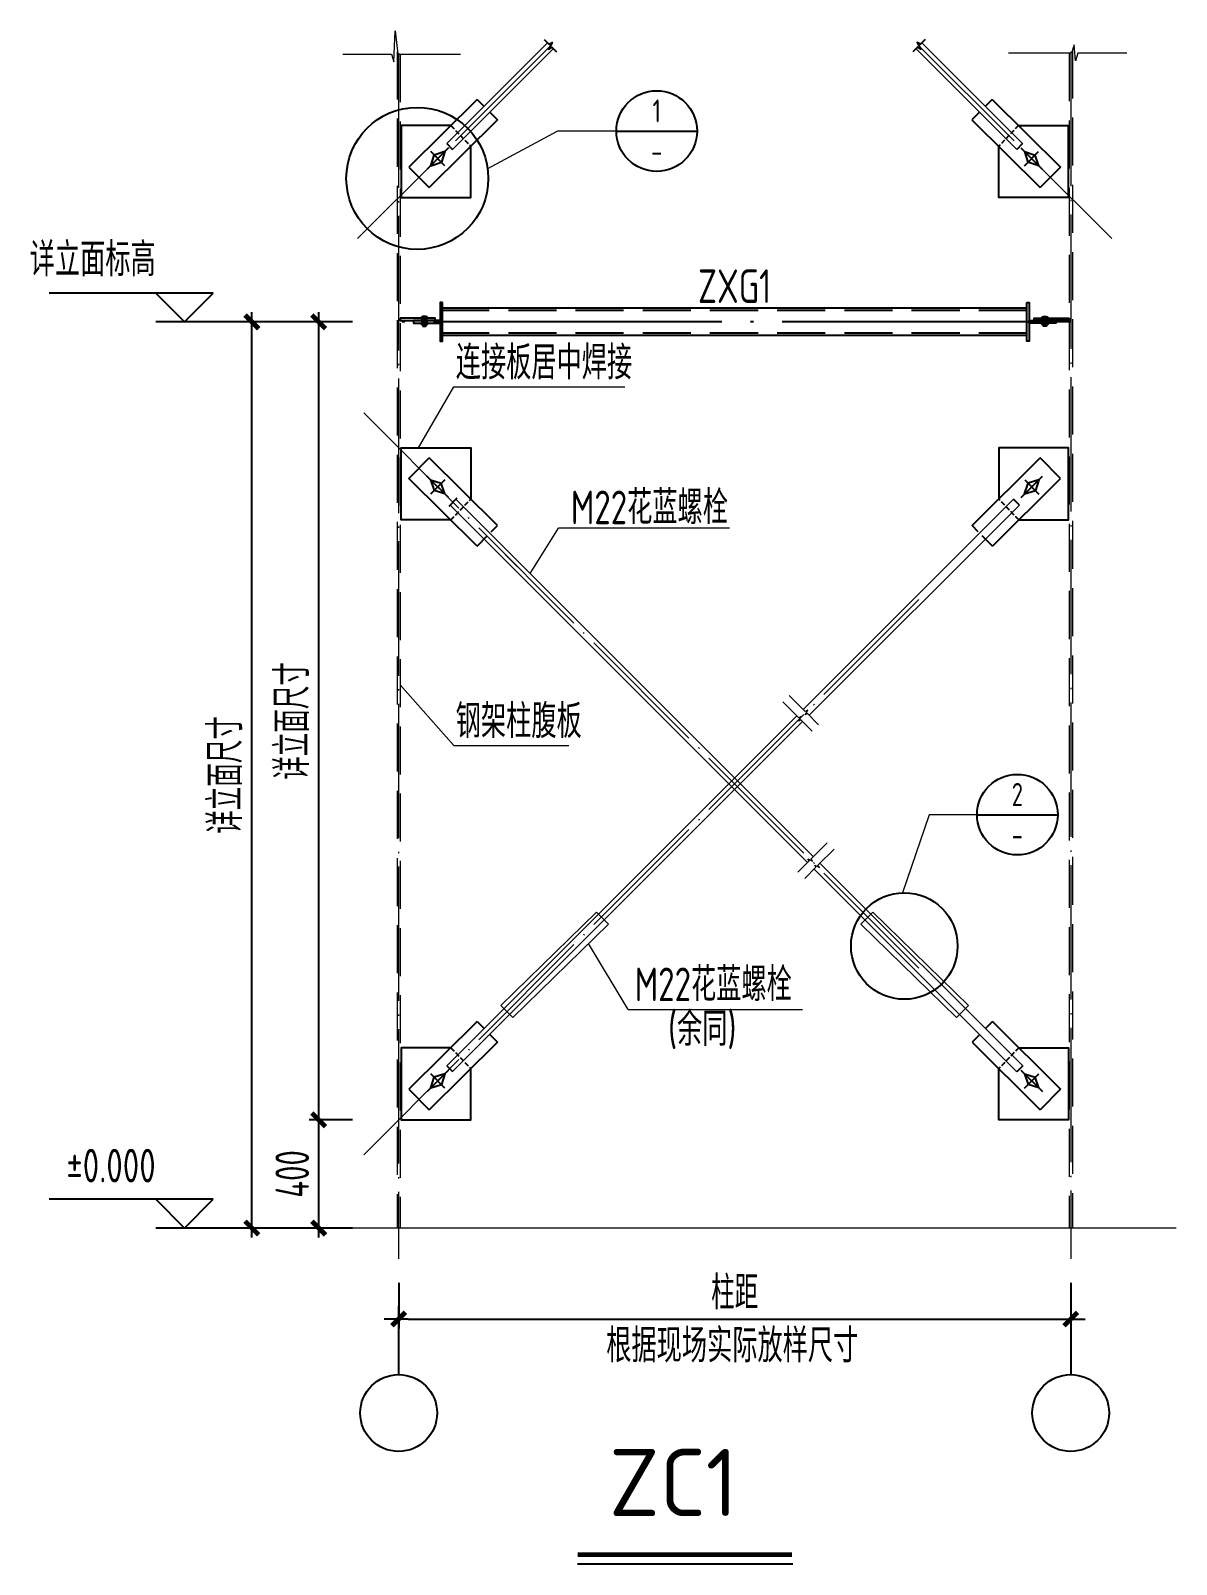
# Model space of a CAD drawing. Extents: x -3102990 to -851544, y -5293060 to -2540151.
# Drawn here: x -1723717 to -1711787, y -2652532 to -2636560 of the extents above; entities that cross this region are included whole.
import ezdxf
from ezdxf.enums import TextEntityAlignment as Align

# ---------------------------------------------------------------- set-up
doc = ezdxf.new("R2010")
doc.units = 0
doc.header["$LTSCALE"] = 1000
doc.header["$PDMODE"] = 1
doc.linetypes.add('DASH', pattern=[0.35, 0.25, -0.1])
doc.linetypes.add('DOTE', pattern=[2.42, 2, -0.2, 0.02, -0.2])
doc.layers.get('0').update_dxf_attribs({"linetype": 'CONTINUOUS'})
doc.layers.get('Defpoints').update_dxf_attribs({"linetype": 'CONTINUOUS'})
for name, color, linetype in [('AXIS', 253, 'DOTE'), ('BEAM_CON', 4, 'CONTINUOUS'), ('BODY', 2, 'CONTINUOUS'), ('BOLT', 2, 'CONTINUOUS'), ('COLU', 7, 'CONTINUOUS'), ('DIM', 3, 'CONTINUOUS'), ('NUM', 7, 'CONTINUOUS'), ('REIN', 1, 'CONTINUOUS'), ('TEXT', 7, 'CONTINUOUS'), ('THIN', 7, 'CONTINUOUS'), ('卫浴', 7, 'CONTINUOUS')]:
    doc.layers.add(name, color=color, linetype=linetype)
doc.styles.add('TSSD_Dimension', font='tssdeng.shx', dxfattribs={"width": 0.7, "bigfont": 'Hztxt.shx'})
doc.styles.add('TSSD_Label', font='tssdeng.shx', dxfattribs={"width": 0.75, "bigfont": 'hztxt.shx'})
doc.styles.add('TSSD_Norm', font='Tssdeng.shx', dxfattribs={"width": 0.75, "bigfont": 'hztxt.shx'})
doc.styles.add('TSSD_Num', font='tssdeng.shx', dxfattribs={"width": 0.75, "bigfont": 'hztxt.shx'})
doc.styles.add('TSSD_Rein', font='Tssdeng.shx', dxfattribs={"width": 0.75, "bigfont": 'hztxt.shx'})
doc.dimstyles.new('TSSD_100_100', dxfattribs={"dimtxt": 350, "dimasz": 100, "dimexe": 100, "dimexo": 250, "dimgap": 100, "dimtad": 1, "dimdec": 0, "dimzin": 0, "dimdsep": 46, "dimtxsty": 'TSSD_Dimension', "dimblk": '_tsdbk', "dimcen": 0, "dimdle": 100, "dimclrt": 7, "dimadec": 0, "dimazin": 0, "dimtfac": 1, "dimtdec": 0, "dimtix": 1, "dimtmove": 2, "dimatfit": 3, "dimldrblk": '_tsdbk', "dimfxl": 250, "dimtolj": 1, "dimtzin": 0, "dimarcsym": 0})
doc.dimstyles.new('TSSD_200_100', dxfattribs={"dimtxt": 350, "dimasz": 100, "dimexe": 100, "dimexo": 250, "dimgap": 100, "dimtad": 1, "dimdec": 0, "dimlfac": 2, "dimzin": 0, "dimdsep": 46, "dimtxsty": 'TSSD_Dimension', "dimblk": 'ARCHTICK', "dimcen": 0, "dimdle": 100, "dimclrt": 7, "dimadec": 0, "dimazin": 0, "dimtfac": 1, "dimtdec": 0, "dimtix": 1, "dimtmove": 2, "dimatfit": 3, "dimfxl": 1, "dimtolj": 1, "dimtzin": 0, "dimarcsym": 0})

# ---------------------------------------------------------------- blocks, each defined once
blk = doc.blocks.new('ts_idx')
at = {"color": 0, "linetype": 'ByBlock', "lineweight": -2}
blk.add_line((-0.5, 0), (0.5, 0), dxfattribs=at)
blk.add_circle((0, 0), 0.5, dxfattribs=at)
at = {"color": 0, "linetype": 'ByBlock', "lineweight": -2, "style": 'TSSD_Num', "width": 0.7}
for tag, p in [('1', (0, 0.25)), ('A', (0, -0.25))]:
    blk.add_attdef(tag, text='', height=0.286, dxfattribs=at).set_placement(p, align=Align.MIDDLE_CENTER)
blk = doc.blocks.new('A$C3CE16CB6')
at = {"layer": 'BOLT'}
for p, q in [((-3.7, 92.1), (-3.7, -87.9)), ((56.3, 2.1), (-63.7, 2.1)), ((-3.7, 62.1), (-33.7, 2.1)), ((-3.7, -57.9), (-33.7, 2.1)), ((-3.7, 62.1), (26.3, 2.1)), ((-3.7, -57.9), (26.3, 2.1))]:
    blk.add_line(p, q, dxfattribs=at)
blk = doc.blocks.new('_tsdbk')
blk.add_line((-1, 0), (1.5, 0))
blk.add_lwpolyline([(-0.7, -0.7, 0.5, 0.5, 0), (0.7, 0.7, 0.5, 0.5, 0)], format="xyseb")
blk = doc.blocks.new('*D2485')
at = {"layer": 'Defpoints', "color": 0, "ltscale": 1.5}
for p in [(-1719885, -2649352), (-1712887, -2649352), (-1712887, -2649978)]:
    blk.add_point(p, dxfattribs=at)
at = {"layer": 'DIM', "color": 0, "lineweight": -2, "ltscale": 1.5}
for p, q in [((-1719885, -2649602), (-1719885, -2650078)), ((-1712887, -2649602), (-1712887, -2650078)), ((-1719785, -2649978), (-1712987, -2649978))]:
    blk.add_line(p, q, dxfattribs=at)
at = {"layer": 'DIM', "color": 0, "lineweight": -2, "ltscale": 1.5, "xscale": 100, "yscale": 100, "zscale": 100, "rotation": 180}
blk.add_blockref('_tsdbk', (-1719885, -2649978), dxfattribs=at)
at = {"layer": 'DIM', "color": 0, "lineweight": -2, "ltscale": 1.5, "xscale": 100, "yscale": 100, "zscale": 100}
blk.add_blockref('_tsdbk', (-1712887, -2649978), dxfattribs=at)
at = {"layer": 'DIM', "color": 7, "ltscale": 1.5, "insert": (-1716386, -2649703), "char_height": 350, "attachment_point": 5, "style": 'TSSD_Dimension'}
blk.add_mtext('\\A1;柱距', dxfattribs=at)
blk = doc.blocks.new('_ArchTick')
at = {"color": 0, "const_width": 0.5}
blk.add_lwpolyline([(-0.71, -0.71), (0.71, 0.71)], dxfattribs=at)
blk = doc.blocks.new('*D2486')
at = {"layer": 'Defpoints', "color": 0, "ltscale": 1.5}
for p in [(-1720718, -2647903), (-1720115, -2647903), (-1720115, -2649030)]:
    blk.add_point(p, dxfattribs=at)
at = {"layer": 'DIM', "color": 0, "lineweight": -2, "ltscale": 1.5}
for p, q in [((-1720365, -2647903), (-1720818, -2647903)), ((-1720718, -2649130), (-1720718, -2647803)), ((-1720365, -2649030), (-1720818, -2649030))]:
    blk.add_line(p, q, dxfattribs=at)
at = {"layer": 'DIM', "color": 0, "lineweight": -2, "ltscale": 1.5, "xscale": 100, "yscale": 100, "zscale": 100}
for p, rotation in [((-1720718, -2647903), 90), ((-1720718, -2649030), 270)]:
    blk.add_blockref('_ArchTick', p, dxfattribs=dict(at, rotation=rotation))
at = {"layer": 'DIM', "color": 7, "ltscale": 1.5, "insert": (-1720993, -2648467), "char_height": 350, "attachment_point": 5, "rotation": 90, "style": 'TSSD_Dimension'}
blk.add_mtext('\\A1;400', dxfattribs=at)
blk = doc.blocks.new('*D2487')
at = {"layer": 'Defpoints', "color": 0, "ltscale": 1.5}
for p in [(-1720718, -2639593), (-1720115, -2639593), (-1720115, -2647903)]:
    blk.add_point(p, dxfattribs=at)
at = {"layer": 'DIM', "color": 0, "lineweight": -2, "ltscale": 1.5}
for p, q in [((-1720365, -2639593), (-1720818, -2639593)), ((-1720718, -2648003), (-1720718, -2639493)), ((-1720365, -2647903), (-1720818, -2647903))]:
    blk.add_line(p, q, dxfattribs=at)
at = {"layer": 'DIM', "color": 0, "lineweight": -2, "ltscale": 1.5, "xscale": 100, "yscale": 100, "zscale": 100}
for p, rotation in [((-1720718, -2639593), 90), ((-1720718, -2647903), 270)]:
    blk.add_blockref('_ArchTick', p, dxfattribs=dict(at, rotation=rotation))
at = {"layer": 'DIM', "color": 7, "ltscale": 1.5, "insert": (-1720993, -2643748), "char_height": 350, "attachment_point": 5, "rotation": 90, "style": 'TSSD_Dimension'}
blk.add_mtext('\\A1;详立面尺寸', dxfattribs=at)
blk = doc.blocks.new('*D2488')
at = {"layer": 'Defpoints', "color": 0, "ltscale": 1.5}
for p in [(-1721414, -2639593), (-1720115, -2639593), (-1720115, -2649030)]:
    blk.add_point(p, dxfattribs=at)
at = {"layer": 'DIM', "color": 0, "lineweight": -2, "ltscale": 1.5}
for p, q in [((-1720365, -2639593), (-1721514, -2639593)), ((-1721414, -2649130), (-1721414, -2639493)), ((-1720365, -2649030), (-1721514, -2649030))]:
    blk.add_line(p, q, dxfattribs=at)
at = {"layer": 'DIM', "color": 0, "lineweight": -2, "ltscale": 1.5, "xscale": 100, "yscale": 100, "zscale": 100}
for p, rotation in [((-1721414, -2639593), 90), ((-1721414, -2649030), 270)]:
    blk.add_blockref('_ArchTick', p, dxfattribs=dict(at, rotation=rotation))
at = {"layer": 'DIM', "color": 7, "ltscale": 1.5, "insert": (-1721689, -2644311), "char_height": 350, "attachment_point": 5, "rotation": 90, "style": 'TSSD_Dimension'}
blk.add_mtext('\\A1;详立面尺寸', dxfattribs=at)

msp = doc.modelspace()

# ---------------------------------------------------------------- linework, layer by layer
at = {"linetype": 'DASH', "ltscale": 0.2}
for p, q in [((-1719342.81, -2637547.75), (-1719135.07, -2637764.25)), ((-1713429.17, -2637547.75), (-1713636.91, -2637764.25)), ((-1719342.81, -2641654.7), (-1719135.07, -2641438.2)), ((-1713427.75, -2641654.7), (-1713635.49, -2641438.2)), ((-1719342.81, -2647152.86), (-1719135.07, -2647369.36)), ((-1713427.75, -2647152.86), (-1713635.49, -2647369.36))]:
    msp.add_line(p, q, dxfattribs=at)
at = {"color": 0, "lineweight": 5}
for p, q in [((-1718905.24, -2641884.53), (-1718647.09, -2642142.67)), ((-1715718.14, -2643716.48), (-1715885.13, -2643549.49)), ((-1715650.69, -2643651.47), (-1715817.67, -2643484.48)), ((-1715693.37, -2643701.81), (-1715718.14, -2643716.48)), ((-1715717.84, -2643750.73), (-1715693.37, -2643701.81)), ((-1715696.85, -2643737.77), (-1715717.84, -2643750.73)), ((-1715580.45, -2643854.17), (-1715696.85, -2643737.77)), ((-1715625.92, -2643636.8), (-1715650.69, -2643651.47)), ((-1715650.39, -2643685.72), (-1715625.92, -2643636.8)), ((-1715629.4, -2643672.76), (-1715650.39, -2643685.72)), ((-1715512.99, -2643789.16), (-1715629.4, -2643672.76)), ((-1715590.1, -2645185.85), (-1715423.12, -2645018.87)), ((-1715624.35, -2645186.15), (-1715575.44, -2645210.62)), ((-1715611.4, -2645207.15), (-1715624.35, -2645186.15)), ((-1715575.44, -2645210.62), (-1715590.1, -2645185.85)), ((-1715518.43, -2645250.97), (-1715351.44, -2645083.99)), ((-1715727.8, -2645323.55), (-1715611.4, -2645207.15)), ((-1715656.12, -2645388.67), (-1715539.72, -2645272.27)), ((-1715552.68, -2645251.28), (-1715503.76, -2645275.74)), ((-1715539.72, -2645272.27), (-1715552.68, -2645251.28)), ((-1715503.76, -2645275.74), (-1715518.43, -2645250.97))]:
    msp.add_line(p, q, dxfattribs=at)
at = {"ltscale": 1.5}
for p, q in [((-1719885.07, -2649840.08), (-1719885.07, -2650556.75)), ((-1712886.91, -2649840.08), (-1712886.91, -2650556.75))]:
    msp.add_line(p, q, dxfattribs=at)
at = {"color": 2, "ltscale": 1.5}
for points in [[(-1719342.81, -2637547.75), (-1719860.07, -2637547.75), (-1719860.07, -2638197.75), (-1719860.07, -2638297.75), (-1719135.07, -2638297.75), (-1719135.07, -2637764.25)], [(-1713429.17, -2637547.75), (-1712911.91, -2637547.75), (-1712911.91, -2638197.75), (-1712911.91, -2638297.75), (-1713636.91, -2638297.75), (-1713636.91, -2637764.25)], [(-1719342.81, -2641654.7), (-1719860.07, -2641654.7), (-1719860.07, -2641004.7), (-1719860.07, -2640904.7), (-1719135.07, -2640904.7), (-1719135.07, -2641438.2)], [(-1713427.75, -2641654.7), (-1712910.49, -2641654.7), (-1712910.49, -2641004.7), (-1712910.49, -2640904.7), (-1713635.49, -2640904.7), (-1713635.49, -2641438.2)], [(-1719342.81, -2647152.86), (-1719860.07, -2647152.86), (-1719860.07, -2647802.86), (-1719860.07, -2647902.86), (-1719135.07, -2647902.86), (-1719135.07, -2647369.36)], [(-1713427.75, -2647152.86), (-1712910.49, -2647152.86), (-1712910.49, -2647802.86), (-1712910.49, -2647902.86), (-1713635.49, -2647902.86), (-1713635.49, -2647369.36)]]:
    msp.add_lwpolyline(points, dxfattribs=at)
at = {"color": 0, "linetype": 'ByBlock', "lineweight": -2}
for centre in [(-1719885.07, -2650956.75), (-1712886.91, -2650956.75)]:
    msp.add_circle(centre, 400, dxfattribs=at)
at = {"layer": 'AXIS', "lineweight": 5, "ltscale": 0.7}
for p, q in [((-1718304.82, -2636717.5), (-1720312.03, -2638724.71)), ((-1714467.16, -2636717.5), (-1712459.95, -2638724.71)), ((-1719885.07, -2636795.39), (-1719885.07, -2649351.85)), ((-1712886.91, -2636780.76), (-1712886.91, -2649351.85)), ((-1714467.1, -2646322.67), (-1720312.03, -2640477.74)), ((-1714467.1, -2642484.89), (-1720312.03, -2648329.82))]:
    msp.add_line(p, q, dxfattribs=at)
at = {"layer": 'AXIS', "color": 4, "ltscale": 1.5}
for p, q in [((-1719068.42, -2637275.21), (-1719777.92, -2637979.91)), ((-1713703.56, -2637275.21), (-1712994.06, -2637979.91)), ((-1718857.01, -2637488.07), (-1719566.51, -2638192.76)), ((-1713914.97, -2637488.07), (-1713205.46, -2638192.76)), ((-1719383.16, -2637735.46), (-1719322.99, -2637796.04)), ((-1713388.81, -2637735.46), (-1713448.99, -2637796.04)), ((-1719777.92, -2637979.91), (-1719566.51, -2638192.76)), ((-1712994.06, -2637979.91), (-1713205.46, -2638192.76)), ((-1719777.92, -2641222.53), (-1719566.51, -2641009.68)), ((-1718857.01, -2641714.38), (-1719566.51, -2641009.68)), ((-1713913.55, -2641714.38), (-1713204.05, -2641009.68)), ((-1712992.64, -2641222.53), (-1713204.05, -2641009.68)), ((-1719068.42, -2641927.23), (-1719777.92, -2641222.53)), ((-1713702.15, -2641927.23), (-1712992.64, -2641222.53)), ((-1719359.75, -2641511.03), (-1719275.18, -2641425.89)), ((-1713420.28, -2641501.49), (-1713481.97, -2641439.38)), ((-1719068.42, -2646880.33), (-1719777.92, -2647585.03)), ((-1713702.15, -2646880.33), (-1712992.64, -2647585.03)), ((-1718857.01, -2647093.18), (-1719566.51, -2647797.88)), ((-1713913.55, -2647093.18), (-1713204.05, -2647797.88)), ((-1719383.16, -2647340.57), (-1719322.99, -2647401.16)), ((-1713386.57, -2647339.75), (-1713448.26, -2647401.86)), ((-1719777.92, -2647585.03), (-1719566.51, -2647797.88)), ((-1712992.64, -2647585.03), (-1713204.05, -2647797.88))]:
    msp.add_line(p, q, dxfattribs=at)
at = {"layer": 'AXIS', "ltscale": 1.5}
for p, q in [((-1712891.49, -2639592.68), (-1719876.53, -2639592.68)), ((-1719616.42, -2639537.96), (-1719616.42, -2639639.19)), ((-1713155.56, -2639537.96), (-1713155.56, -2639639.19))]:
    msp.add_line(p, q, dxfattribs=at)
at = {"layer": 'BEAM_CON', "lineweight": 5}
for p, q in [((-1719933.76, -2636884.84), (-1719920.16, -2636560.01)), ((-1719920.16, -2636560.01), (-1719892.7, -2636806.21)), ((-1719383.16, -2637735.46), (-1718335.01, -2636687.31)), ((-1713388.81, -2637735.46), (-1714436.97, -2636687.31)), ((-1712851.82, -2636708.98), (-1712879.28, -2636795.52)), ((-1712838.22, -2636874.15), (-1712851.82, -2636708.98)), ((-1720466.76, -2636804.23), (-1719959.16, -2636804.23)), ((-1719959.16, -2636804.23), (-1719933.76, -2636884.84)), ((-1719892.7, -2636806.21), (-1719242.37, -2636806.21)), ((-1718274.63, -2636747.69), (-1719322.99, -2637796.04)), ((-1714497.35, -2636747.69), (-1713448.99, -2637796.04)), ((-1712879.28, -2636795.52), (-1713533.93, -2636795.52)), ((-1712812.82, -2636793.54), (-1712838.22, -2636874.15)), ((-1712300.9, -2636793.54), (-1712812.82, -2636793.54)), ((-1719349.46, -2641500.67), (-1715627.15, -2645222.9)), ((-1715566.77, -2645162.52), (-1719289.28, -2641440.08)), ((-1715672.37, -2643629.78), (-1713481.97, -2641439.38)), ((-1713420.28, -2641501.49), (-1715611.99, -2643690.17)), ((-1719383.16, -2647340.57), (-1715738.6, -2643696.01)), ((-1715678.22, -2643756.4), (-1719322.99, -2647401.16)), ((-1715558.75, -2645291.3), (-1713448.26, -2647401.86)), ((-1713386.57, -2647339.75), (-1715498.37, -2645230.92)), ((-1717825.23, -2645741.65), (-1718821.04, -2646713.12)), ((-1717699.22, -2645865.09), (-1717825.23, -2645741.65)), ((-1715072.76, -2645865.09), (-1714946.75, -2645741.65)), ((-1714946.75, -2645741.65), (-1713950.94, -2646713.12)), ((-1718695.03, -2646836.55), (-1717699.22, -2645865.09)), ((-1714076.95, -2646836.55), (-1715072.76, -2645865.09)), ((-1718821.04, -2646713.12), (-1718695.03, -2646836.55)), ((-1713950.94, -2646713.12), (-1714076.95, -2646836.55))]:
    msp.add_line(p, q, dxfattribs=at)
at = {"layer": 'BEAM_CON', "linetype": 'DASH', "lineweight": 5, "ltscale": 2}
for p, q in [((-1719902.15, -2636776.42), (-1719902.15, -2649030.17)), ((-1719867.99, -2636806.21), (-1719867.99, -2649030.17)), ((-1712903.99, -2636795.52), (-1712903.99, -2649030.17)), ((-1712869.83, -2636765.73), (-1712869.83, -2649030.17))]:
    msp.add_line(p, q, dxfattribs=at)
at = {"layer": 'BODY'}
for points in [[(-1719632.28, -2639610.45), (-1719632.28, -2639636.31), (-1719629.4, -2639639.19), (-1719603.44, -2639639.19), (-1719600.56, -2639636.31), (-1719600.56, -2639623.24), (-1719592.39, -2639623.24), (-1719587.94, -2639621.5), (-1719585.02, -2639617.71), (-1719585.02, -2639610.45), (-1719647.82, -2639610.45), (-1719647.82, -2639619.05), (-1719644.9, -2639621.5), (-1719640.45, -2639623.24), (-1719600.56, -2639623.24), (-1719600.56, -2639610.45), (-1719588.43, -2639610.45), (-1719588.43, -2639606.86), (-1719582.11, -2639606.86), (-1719582.11, -2639601.81), (-1719650.73, -2639601.81), (-1719650.73, -2639606.86), (-1719644.41, -2639606.86), (-1719644.41, -2639610.45), (-1719644.41, -2639606.86), (-1719588.43, -2639606.86), (-1719582.11, -2639606.86), (-1719582.11, -2639601.81), (-1719600.56, -2639601.81), (-1719600.56, -2639555.18), (-1719583.33, -2639555.18), (-1719583.43, -2639553.36), (-1719583.78, -2639551.28), (-1719584.41, -2639549.19), (-1719585.29, -2639547.21), (-1719586.46, -2639545.28), (-1719587.94, -2639543.46), (-1719589.53, -2639541.95), (-1719591.49, -2639540.54), (-1719593.79, -2639539.34), (-1719596.04, -2639538.56), (-1719600.56, -2639537.96), (-1719632.28, -2639537.96), (-1719636.8, -2639538.56), (-1719639.05, -2639539.34), (-1719641.35, -2639540.54), (-1719643.31, -2639541.95), (-1719644.9, -2639543.46), (-1719646.38, -2639545.28), (-1719647.55, -2639547.21), (-1719648.43, -2639549.19), (-1719649.06, -2639551.28), (-1719649.41, -2639553.36), (-1719649.51, -2639555.18), (-1719632.28, -2639555.18), (-1719600.56, -2639555.18), (-1719632.28, -2639555.18), (-1719632.28, -2639601.81)], [(-1713139.7, -2639610.45), (-1713139.7, -2639636.31), (-1713142.58, -2639639.19), (-1713168.54, -2639639.19), (-1713171.42, -2639636.31), (-1713171.42, -2639623.24), (-1713179.59, -2639623.24), (-1713184.04, -2639621.5), (-1713186.96, -2639617.71), (-1713186.96, -2639610.45), (-1713124.16, -2639610.45), (-1713124.16, -2639619.05), (-1713127.08, -2639621.5), (-1713131.53, -2639623.24), (-1713171.42, -2639623.24), (-1713171.42, -2639610.45), (-1713183.54, -2639610.45), (-1713183.54, -2639606.86), (-1713189.87, -2639606.86), (-1713189.87, -2639601.81), (-1713121.25, -2639601.81), (-1713121.25, -2639606.86), (-1713127.57, -2639606.86), (-1713127.57, -2639610.45), (-1713127.57, -2639606.86), (-1713183.54, -2639606.86), (-1713189.87, -2639606.86), (-1713189.87, -2639601.81), (-1713171.42, -2639601.81), (-1713171.42, -2639555.18), (-1713188.64, -2639555.18), (-1713188.55, -2639553.36), (-1713188.2, -2639551.28), (-1713187.57, -2639549.19), (-1713186.69, -2639547.21), (-1713185.52, -2639545.28), (-1713184.04, -2639543.46), (-1713182.44, -2639541.95), (-1713180.49, -2639540.54), (-1713178.18, -2639539.34), (-1713175.93, -2639538.56), (-1713171.42, -2639537.96), (-1713139.7, -2639537.96), (-1713135.18, -2639538.56), (-1713132.93, -2639539.34), (-1713130.62, -2639540.54), (-1713128.67, -2639541.95), (-1713127.08, -2639543.46), (-1713125.6, -2639545.28), (-1713124.43, -2639547.21), (-1713123.55, -2639549.19), (-1713122.92, -2639551.28), (-1713122.57, -2639553.36), (-1713122.47, -2639555.18), (-1713139.7, -2639555.18), (-1713171.42, -2639555.18), (-1713139.7, -2639555.18), (-1713139.7, -2639601.81)]]:
    msp.add_lwpolyline(points, dxfattribs=at)
at = {"layer": 'COLU', "ltscale": 1.5}
for p, q in [((-1719068.42, -2637275.21), (-1718995.91, -2637348.21)), ((-1713703.56, -2637275.21), (-1713776.06, -2637348.21)), ((-1718935.74, -2637408.8), (-1718857.01, -2637488.07)), ((-1713836.24, -2637408.8), (-1713914.97, -2637488.07)), ((-1719068.42, -2641927.23), (-1718962.71, -2641820.81)), ((-1718920.43, -2641778.23), (-1718857.01, -2641714.38)), ((-1713850.13, -2641778.23), (-1713913.55, -2641714.38)), ((-1713702.15, -2641927.23), (-1713807.85, -2641820.81)), ((-1719068.42, -2646880.33), (-1718995.91, -2646953.32)), ((-1713702.15, -2646880.33), (-1713774.65, -2646953.32)), ((-1718935.74, -2647013.91), (-1718857.01, -2647093.18)), ((-1713834.82, -2647013.91), (-1713913.55, -2647093.18))]:
    msp.add_line(p, q, dxfattribs=at)
at = {"layer": 'COLU', "color": 4}
for points in [[(-1719428.92, -2639392.68), (-1719453.92, -2639392.68), (-1719453.92, -2639792.68), (-1719428.92, -2639792.68)], [(-1713343.06, -2639392.68), (-1713318.06, -2639392.68), (-1713318.06, -2639792.68), (-1713343.06, -2639792.68)], [(-1719867.99, -2639555.18), (-1719867.99, -2639580.18), (-1719503.92, -2639580.18), (-1719503.92, -2639555.18)], [(-1719728.92, -2639580.18), (-1719728.92, -2639605.18), (-1719453.92, -2639605.18), (-1719453.92, -2639580.18)], [(-1713043.06, -2639580.18), (-1713043.06, -2639605.18), (-1713318.06, -2639605.18), (-1713318.06, -2639580.18)], [(-1712903.99, -2639555.18), (-1712903.99, -2639580.18), (-1713268.06, -2639580.18), (-1713268.06, -2639555.18)]]:
    msp.add_lwpolyline(points, close=True, dxfattribs=at)
at = {"layer": 'COLU', "linetype": 'ByBlock'}
for centre, radius in [((-1719691.06, -2638098.48), 739.23), ((-1714619.37, -2646093.34), 554.78)]:
    msp.add_circle(centre, radius, dxfattribs=at)
at = {"layer": 'NUM', "color": 0, "linetype": 'ByBlock', "const_width": 50}
msp.add_lwpolyline([(-1715790.09, -2652432.46), (-1718022.35, -2652432.46)], dxfattribs=at)
at = {"layer": 'NUM', "color": 0, "linetype": 'ByBlock'}
msp.add_lwpolyline([(-1715780.48, -2652532.46), (-1718022.35, -2652532.46)], dxfattribs=at)
at = {"layer": 'REIN', "color": 4}
for p, q in [((-1713343.06, -2639450.18), (-1719428.92, -2639450.18)), ((-1713343.06, -2639735.18), (-1719428.92, -2639735.18))]:
    msp.add_line(p, q, dxfattribs=at)
at = {"layer": 'REIN', "color": 4, "linetype": 'DASH', "ltscale": 2}
for p, q in [((-1713343.06, -2639475.18), (-1719428.92, -2639475.18)), ((-1713343.06, -2639710.18), (-1719428.92, -2639710.18))]:
    msp.add_line(p, q, dxfattribs=at)
at = {"layer": 'REIN', "color": 0, "lineweight": 5}
msp.add_line((-1711786.99, -2649030.17), (-1720936.07, -2649030.17), dxfattribs=at)
at = {"layer": 'TEXT', "lineweight": 5}
for p, q in [((-1719679.63, -2640904.7), (-1719309.77, -2640270.21)), ((-1719309.77, -2640270.21), (-1717530.15, -2640270.21)), ((-1718515.73, -2642213.66), (-1718219.1, -2641740.89)), ((-1716439.85, -2641740.89), (-1718219.1, -2641740.89)), ((-1719867.99, -2643372.1), (-1719309.77, -2644004.98)), ((-1719309.77, -2644004.98), (-1718112.83, -2644004.98)), ((-1717494.67, -2646754.87), (-1717907.12, -2646067.9)), ((-1717494.67, -2646754.87), (-1715679.21, -2646754.87))]:
    msp.add_line(p, q, dxfattribs=at)
at = {"layer": 'THIN'}
for p, q in [((-1722415.11, -2639292.68), (-1723525.68, -2639292.68)), ((-1722115.11, -2639592.68), (-1722415.11, -2639292.68)), ((-1721815.11, -2639292.68), (-1722415.11, -2639292.68)), ((-1722115.11, -2639592.68), (-1721815.11, -2639292.68)), ((-1721232.27, -2639592.68), (-1722415.11, -2639592.68)), ((-1722115.11, -2639592.68), (-1722115.11, -2639592.68)), ((-1722415.11, -2648730.17), (-1723525.68, -2648730.17)), ((-1722115.11, -2649030.17), (-1722415.11, -2648730.17)), ((-1721815.11, -2648730.17), (-1722415.11, -2648730.17)), ((-1722115.11, -2649030.17), (-1721815.11, -2648730.17)), ((-1721232.27, -2649030.17), (-1722415.11, -2649030.17)), ((-1722115.11, -2649030.17), (-1722115.11, -2649030.17))]:
    msp.add_line(p, q, dxfattribs=at)
at = {"layer": 'THIN', "ltscale": 1.5}
for points in [[(-1718368.83, -2636653.49), (-1718320.52, -2636701.8), (-1718285.5, -2636683.68), (-1718324.14, -2636751.31), (-1718289.12, -2636733.2), (-1718240.82, -2636781.5)], [(-1714403.15, -2636653.49), (-1714451.46, -2636701.8), (-1714486.48, -2636683.68), (-1714447.83, -2636751.31), (-1714482.86, -2636733.2), (-1714531.16, -2636781.5)]]:
    msp.add_lwpolyline(points, dxfattribs=at)
at = {"layer": '卫浴', "lineweight": 5}
for p, q in [((-1718232.68, -2637606.11), (-1718958.67, -2637998.1)), ((-1717617.59, -2637606.11), (-1718232.68, -2637606.11)), ((-1714359.73, -2644725.03), (-1714638.1, -2645538.89)), ((-1713862.22, -2644725.03), (-1714359.73, -2644725.03))]:
    msp.add_line(p, q, dxfattribs=at)

# ---------------------------------------------------------------- block references
at = {"ltscale": 1.5, "zscale": 1.75}
for p, xscale, yscale, rotation in [((-1719475.18, -2637899.73), 1.749999999548095, 1.749999999068677, 314.8051171407944), ((-1713296.8, -2637899.73), -1.749999999548094, 1.749999999068677, 45.19488285920557), ((-1719476.56, -2641304.09), -1.749999999548094, 1.749999998137355, 225.1948828592056), ((-1713294, -2641304.09), 1.749999999548094, 1.749999998137355, 134.8051171407944), ((-1719475.18, -2647504.85), 1.749999999548095, 1.749999999068677, 314.8051171407944), ((-1713295.38, -2647504.85), -1.749999999548094, 1.749999999068677, 45.19488285920557)]:
    msp.add_blockref('A$C3CE16CB6', p, dxfattribs=dict(at, xscale=xscale, yscale=yscale, rotation=rotation))
at = {"layer": 'THIN'}
ref = msp.add_blockref('ts_idx', (-1717197.59, -2637606.11), dxfattribs=dict(at, xscale=840, yscale=840, zscale=840))
ref.add_attrib('1', '1', dxfattribs={"height": 240, "style": 'TSSD_Num', "width": 0.75}).set_placement((-1717197.59, -2637396.11), align=Align.MIDDLE_CENTER)
ref.add_attrib('-', '-', dxfattribs={"height": 240, "style": 'TSSD_Num', "width": 0.75}).set_placement((-1717197.59, -2637816.11), align=Align.MIDDLE_CENTER)
ref = msp.add_blockref('ts_idx', (-1713442.22, -2644725.03), dxfattribs=dict(at, xscale=840, yscale=840, zscale=840))
ref.add_attrib('1', '2', dxfattribs={"height": 240, "style": 'TSSD_Num', "width": 0.75}).set_placement((-1713442.22, -2644515.03), align=Align.MIDDLE_CENTER)
ref.add_attrib('-', '-', dxfattribs={"height": 240, "style": 'TSSD_Num', "width": 0.75}).set_placement((-1713442.22, -2644935.03), align=Align.MIDDLE_CENTER)

# ---------------------------------------------------------------- texts
at = {"layer": 'TEXT', "ltscale": 1.5, "width": 0.75}
for s, style, p in [('ZXG1', 'TSSD_Rein', (-1716767.81, -2639395.77)), ('根据现场实际放样尺寸', 'TSSD_Norm', (-1717723.69, -2650429.41))]:
    msp.add_text(s, height=350, dxfattribs=dict(at, style=style)).set_placement(p)
at = {"layer": 'TEXT', "lineweight": 5, "style": 'TSSD_Rein', "width": 0.75}
for s, p in [('连接板居中焊接', (-1719291.13, -2640191.84)), ('M22花蓝螺栓', (-1718092.02, -2641699.9)), ('钢架柱腹板', (-1719291.13, -2643926.61)), ('M22花蓝螺栓', (-1717427.15, -2646667.24)), ('(余同)', (-1717079.38, -2647131.99))]:
    msp.add_text(s, height=350, dxfattribs=at).set_placement(p)
at = {"layer": 'TEXT', "color": 0, "lineweight": 5, "style": 'TSSD_Norm'}
msp.add_text('ZC1', height=700, dxfattribs=at).set_placement((-1717694.5, -2652240.34), align=Align.BOTTOM_LEFT)
at = {"layer": 'THIN', "style": 'TSSD_Label', "width": 0.75}
for s, p in [('详立面标高', (-1722415.11, -2639222.68)), ('%%p0.000', (-1722415.11, -2648660.17))]:
    msp.add_text(s, height=350, dxfattribs=at).set_placement(p, align=Align.BOTTOM_RIGHT)

# ---------------------------------------------------------------- dimensions: what is measured, and where the dimension line sits
at = {"layer": 'DIM', "ltscale": 1.5}
for base, p1, p2, text, picture, middle in [((-1721414.12, -2639592.68), (-1720114.71, -2649030.17), (-1720114.71, -2639592.68), '详立面尺寸', '*D2488', (-1721689.12, -2644311.42)), ((-1720718.3, -2639592.68), (-1720114.71, -2647902.86), (-1720114.71, -2639592.68), '详立面尺寸', '*D2487', (-1720993.3, -2643747.77)), ((-1720718.3, -2647902.86), (-1720114.71, -2649030.17), (-1720114.71, -2647902.86), '400', '*D2486', (-1720993.3, -2648466.51))]:
    dim = msp.add_linear_dim(base=base, p1=p1, p2=p2, angle=90, text=text, dimstyle='TSSD_200_100', dxfattribs=at)
    dim.commit()
    dim.dimension.update_dxf_attribs({"geometry": picture, "text_midpoint": middle})
dim = msp.add_linear_dim(base=(-1712886.91, -2649978.31), p1=(-1719885.07, -2649351.85), p2=(-1712886.91, -2649351.85), text='柱距', dimstyle='TSSD_100_100', dxfattribs=at)
dim.commit()
dim.dimension.update_dxf_attribs({"geometry": '*D2485', "text_midpoint": (-1716385.99, -2649703.31)})

doc.saveas('drawing.dxf')
